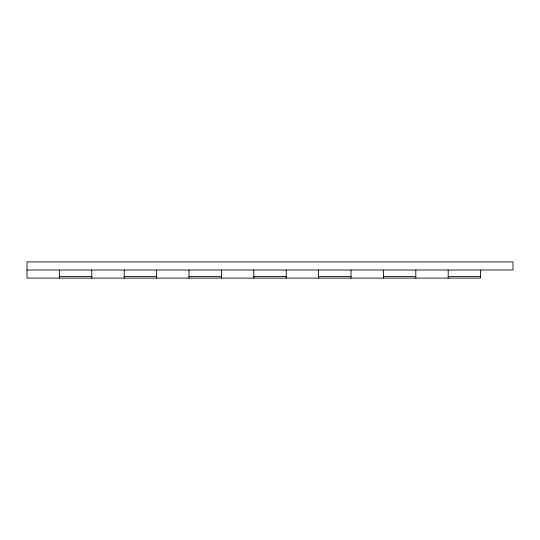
<?xml version="1.0" encoding="UTF-8"?>
<svg xmlns="http://www.w3.org/2000/svg" width="540" height="540" viewBox="0 0 540 540"><rect width="100%" height="100%" fill="white"/><g stroke="black" fill="none" stroke-linecap="round" stroke-linejoin="round"><path stroke-width="0.81" d="M27 270L513 270L513 261.9L27 261.9L27 278.1L480.6 278.1L480.6 270M59.4 276.48L91.8 276.48M124.2 276.48L156.6 276.48M189 276.48L221.4 276.48M253.8 276.48L286.2 276.48M318.6 276.48L351 276.48M383.4 276.48L415.8 276.48M448.2 276.48L480.6 276.48M448.2 270L448.2 278.1M415.8 270L415.8 278.1M383.4 270L383.4 278.1M351 270L351 278.1M318.6 270L318.6 278.1M286.2 270L286.2 278.1M253.8 270L253.8 278.1M221.4 270L221.4 278.1M189 270L189 278.1M156.6 270L156.6 278.1M124.2 270L124.2 278.1M91.8 270L91.8 278.1M59.4 270L59.4 278.1"/></g></svg>
